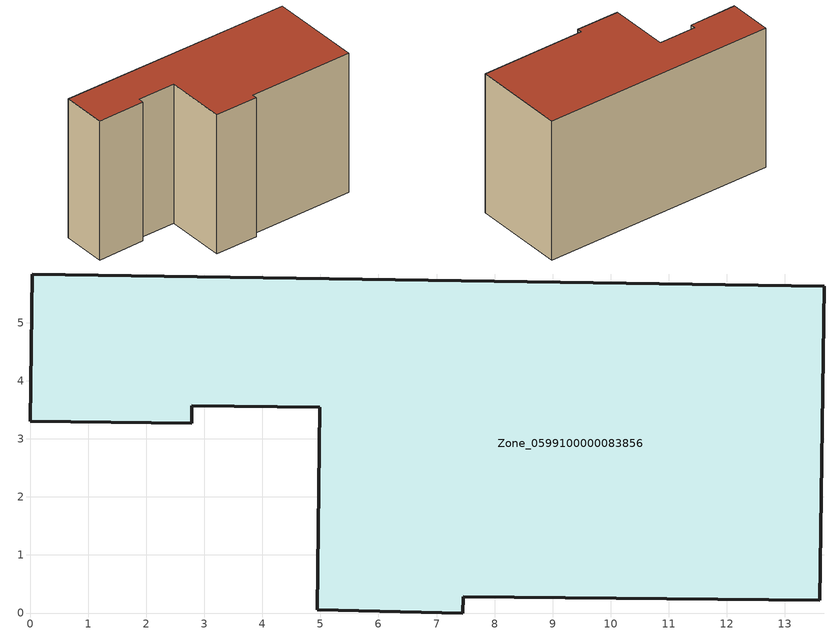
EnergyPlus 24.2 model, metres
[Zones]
Zone_0599100000083856
 floor ground (C_G): 0,3.3 0.04,5.84 13.68,5.63 13.6,0.22 7.46,0.28 7.45,0 4.95,0.06 4.99,3.54 2.78,3.57 2.78,3.27 z0
 wall outside (C_F): 0.04,5.84 0,3.3 2.78,3.27 2.78,3.57 4.99,3.54 4.95,0.06 7.45,0 7.46,0.28 13.6,0.22 13.68,5.63 0.04,5.84 z0:8.41
 roof outside (C_R): 13.68,5.63 0.04,5.84 0,3.3 2.78,3.27 2.78,3.57 4.99,3.54 4.95,0.06 7.45,0 7.46,0.28 13.6,0.22 z8.41
[BUILDING]
Pand.0599100000083856: North Axis=0; Terrain=City; Loads Convergence Tolerance Value=0.04; Temperature Convergence Tolerance Value=0.4; Solar Distribution=FullExterior; Maximum Number of Warmup Days=25; Minimum Number of Warmup Days=1
[Site:Location]
Rotterdam.The.Hague.AP_ZH_NLD Design_Conditions: Latitude=51.96; Longitude=4.45; Time Zone=1; Elevation=-4.5
[SITE:GROUNDTEMPERATURE:BUILDINGSURFACE]
18, 18, 18, 18, 18, 18, 18, 18, 18, 18, 18, 18
[MATERIAL] Thermal Absorptance=0.9; Solar Absorptance=0.7; Visible Absorptance=0.7
Name | Roughness | Thickness | Conductivity | Density | Specific Heat
G.TI.1975-1991 | MediumSmooth | 0.15 | 0.288461 | 540 | 1210
F.TI.1975-1991 | Rough | 0.3 | 0.230769 | 1920 | 840
R.TI.1975-1991 | MediumRough | 0.2 | 0.153846 | 1500 | 1000
[CONSTRUCTION]
C_G: G.TI.1975-1991
C_F: F.TI.1975-1991
C_R: R.TI.1975-1991
[ZONE]
Zone_0599100000083856: Type=1; Multiplier=1; Ceiling Height=Autocalculate; Volume=Autocalculate; Floor Area=autocalculate; Part of Total Floor Area=Yes
[ZONEINFILTRATION:DESIGNFLOWRATE]
Infil_Zone_0599100000083856: Zone or ZoneList or Space or SpaceList=Zone_0599100000083856; Schedule=AlwaysOn; Design Flow Rate Calculation Method=Flow/Area; Flow Rate per Floor Area=0.003; Constant Term Coefficient=1; Temperature Term Coefficient=0; Velocity Term Coefficient=0; Velocity Squared Term Coefficient=0
[HVACTEMPLATE:ZONE:IDEALLOADSAIRSYSTEM]
Zone_0599100000083856: Maximum Heating Supply Air Temperature=50; Minimum Cooling Supply Air Temperature=13; Maximum Heating Supply Air Humidity Ratio=0.0156; Minimum Cooling Supply Air Humidity Ratio=0.0077; Heating Limit=NoLimit; Cooling Limit=NoLimit; Dehumidification Control Type=ConstantSensibleHeatRatio; Cooling Sensible Heat Ratio=0.7; Dehumidification Setpoint=60; Humidification Control Type=None; Humidification Setpoint=30; Outdoor Air Method=None; Outdoor Air Flow Rate per Person=0.00944; Outdoor Air Flow Rate per Zone Floor Area=0; Outdoor Air Flow Rate per Zone=0; Demand Controlled Ventilation Type=None; Outdoor Air Economizer Type=NoEconomizer; Heat Recovery Type=None; Sensible Heat Recovery Effectiveness=0.7; Latent Heat Recovery Effectiveness=0.65
[ZONECONTROL:THERMOSTAT]
ThermostatControl_Zone_0599100000083856: Zone or ZoneList=Zone_0599100000083856; Control Type Schedule=DualSetpointControlType; Control 1=Thermostat_Zone_0599100000083856; Temperature Difference Between Cutout And Setpoint=0
[THERMOSTATSETPOINT:DUALSETPOINT]
Thermostat_Zone_0599100000083856: Heating Setpoint Temperature Schedule=HeatingSetpoint_Zone_0599100000083856; Cooling Setpoint Temperature Schedule=CoolingSetpoint_Zone_0599100000083856
[SCHEDULE:COMPACT]
HeatingSetpoint_Zone_0599100000083856: Through: 12/31, For: AllDays, Until: 24:00, 21
CoolingSetpoint_Zone_0599100000083856: Through: 12/31, For: AllDays, Until: 24:00, 24
DualSetpointControlType: Through: 12/31, For: AllDays, Until: 24:00, 4
AlwaysOn: Through: 12/31, For: AllDays, Until: 24:00, 1
